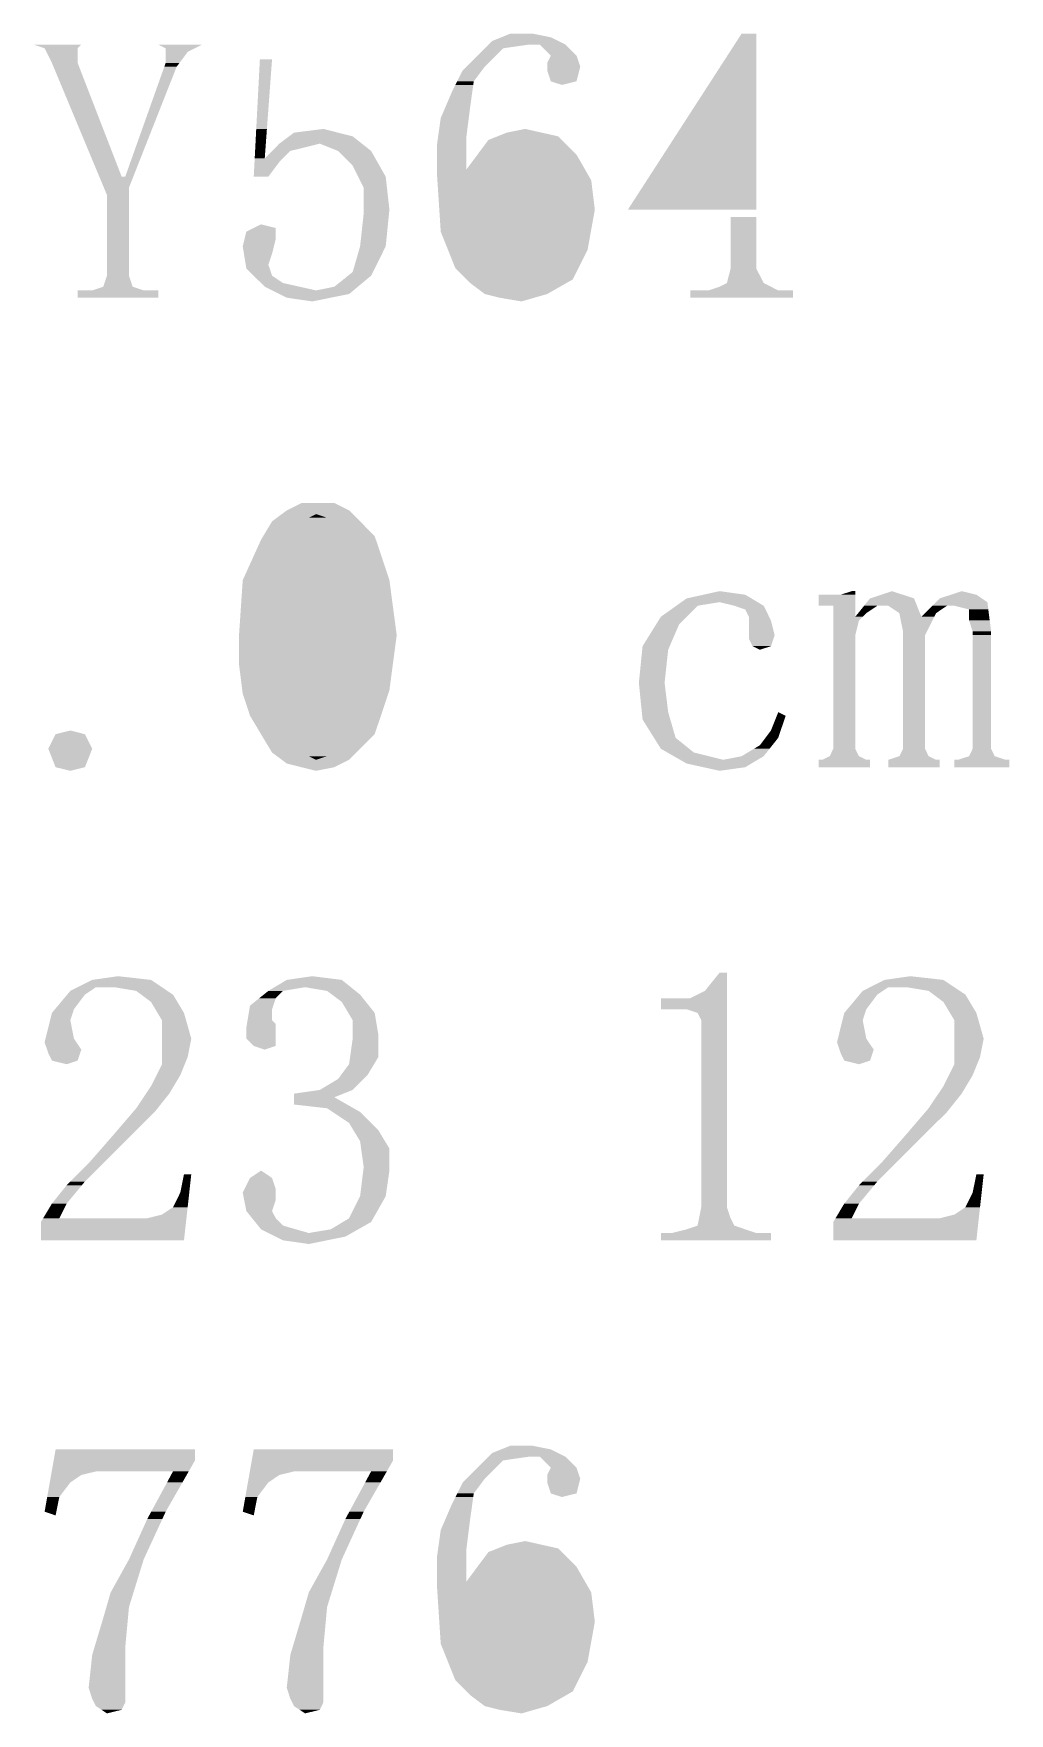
# Model space of a CAD drawing. Extents: x -182 to 198, y -129 to 151.
# Drawn here: x -106.62 to -85.9, y -81.89 to -46.22 of the extents above; entities that cross this region are included whole.
import ezdxf

# ---------------------------------------------------------------- set-up
doc = ezdxf.new("R2010")
doc.units = 0
doc.layers.add('Text', color=1, linetype='CONTINUOUS')
doc.layers.add('Text_N', color=2, linetype='CONTINUOUS')

msp = doc.modelspace()

# ---------------------------------------------------------------- linework, layer by layer
at = {"layer": 'Text'}
for points in [[(-96.88068, -46.37786), (-96.68637, -46.29912), (-95.477305, -46.37786), (-95.63608, -46.29912)], [(-96.68637, -46.29912), (-96.49206, -46.22038), (-95.63608, -46.29912), (-96.0247, -46.22038)], [(-94.00032, -49.95926), (-91.58478, -46.22038), (-91.2749, -49.95926), (-91.2749, -46.22038)], [(-106.38282, -46.5328), (-106.6165, -46.45406), (-105.68178, -46.5328), (-105.60304, -46.45406)], [(-106.34472, -46.609), (-106.38282, -46.5328), (-105.68178, -46.609), (-105.68178, -46.5328)], [(-106.22788, -46.84268), (-106.34472, -46.609), (-105.68178, -46.84268), (-105.68178, -46.609)], [(-103.81234, -46.5328), (-103.96982, -46.45406), (-103.19258, -46.5328), (-103.0351, -46.45406)], [(-103.81234, -46.609), (-103.81234, -46.5328), (-103.34498, -46.609), (-103.19258, -46.5328)], [(-103.81234, -46.84268), (-103.81234, -46.609), (-103.519757, -46.84268), (-103.34498, -46.609)], [(-97.34804, -46.84268), (-97.1931, -46.68774), (-96.958887, -46.84268), (-96.802931, -46.68774)], [(-97.1931, -46.68774), (-97.03689, -46.5328), (-96.802931, -46.68774), (-96.647, -46.5328)], [(-97.03689, -46.5328), (-96.95749, -46.45406), (-96.647, -46.5328), (-96.10344, -46.45406)], [(-96.95749, -46.45406), (-96.88068, -46.37786), (-95.32366, -46.45406), (-95.477305, -46.37786)], [(-95.79102, -46.5328), (-95.86976, -46.45406), (-95.24492, -46.5328), (-95.32366, -46.45406)], [(-95.63608, -46.68774), (-95.79102, -46.5328), (-95.08998, -46.68774), (-95.24492, -46.5328)], [(-95.71228, -46.84268), (-95.63608, -46.68774), (-95.037758, -46.84268), (-95.08998, -46.68774)], [(-106.195063, -46.92142), (-106.22788, -46.84268), (-105.6513, -46.92142), (-105.68178, -46.84268)], [(-105.22138, -49.25822), (-106.195063, -46.92142), (-104.74706, -49.25822), (-105.6513, -46.92142)], [(-104.67086, -49.25822), (-103.840305, -46.92142), (-104.499969, -49.25822), (-103.57866, -46.92142)], [(-103.840305, -46.92142), (-103.81234, -46.84268), (-103.57866, -46.92142), (-103.519757, -46.84268)], [(-101.889712, -48.24476), (-101.812395, -46.76648), (-101.663119, -48.24476), (-101.55428, -46.76648)], [(-97.62236, -47.23384), (-97.50552, -47.00016), (-97.27184, -47.23384), (-97.097037, -47.00016)], [(-97.50552, -47.00016), (-97.42678, -46.92142), (-97.097037, -47.00016), (-97.03816, -46.92142)], [(-97.42678, -46.92142), (-97.34804, -46.84268), (-97.03816, -46.92142), (-96.958887, -46.84268)], [(-95.71228, -46.92142), (-95.71228, -46.84268), (-95.01124, -46.92142), (-95.037758, -46.84268)], [(-95.71228, -47.00016), (-95.71228, -46.92142), (-95.031077, -47.00016), (-95.01124, -46.92142)], [(-95.63608, -47.23384), (-95.71228, -47.00016), (-95.08998, -47.23384), (-95.031077, -47.00016)], [(-97.7392, -47.46752), (-97.66046, -47.31004), (-97.304581, -47.46752), (-97.282508, -47.31004)], [(-97.66046, -47.31004), (-97.62236, -47.23384), (-97.282508, -47.31004), (-97.27184, -47.23384)], [(-95.4024, -47.31004), (-95.63608, -47.23384), (-95.08998, -47.23384)], [(-97.97288, -48.01108), (-97.872398, -47.7774), (-97.377479, -48.01108), (-97.34804, -47.7774)], [(-97.872398, -47.7774), (-97.7392, -47.46752), (-97.34804, -47.7774), (-97.304581, -47.46752)], [(-98.005443, -48.24476), (-97.97288, -48.01108), (-97.406917, -48.24476), (-97.377479, -48.01108)], [(-101.906121, -48.55718), (-101.897993, -48.40224), (-101.686182, -48.55718), (-101.674752, -48.40224)], [(-101.897993, -48.40224), (-101.893853, -48.3235), (-101.674752, -48.40224), (-101.668936, -48.3235)], [(-101.893853, -48.3235), (-101.889712, -48.24476), (-101.668936, -48.3235), (-101.663119, -48.24476)], [(-101.39934, -48.55718), (-101.192178, -48.40224), (-99.64674, -48.55718), (-99.84232, -48.40224)], [(-101.192178, -48.40224), (-101.08692, -48.3235), (-99.84232, -48.40224), (-100.46462, -48.24476)], [(-98.04908, -48.55718), (-98.038082, -48.47844), (-97.42678, -48.55718), (-97.42678, -48.47844)], [(-98.038082, -48.47844), (-98.027439, -48.40224), (-97.42678, -48.47844), (-97.42678, -48.40224)], [(-98.027439, -48.40224), (-98.016441, -48.3235), (-97.42678, -48.40224), (-97.416849, -48.3235)], [(-98.016441, -48.3235), (-98.005443, -48.24476), (-97.416849, -48.3235), (-97.406917, -48.24476)], [(-97.018297, -48.55718), (-96.95942, -48.47844), (-95.32366, -48.55718), (-95.4024, -48.47844)], [(-96.95942, -48.47844), (-96.768285, -48.40224), (-95.4024, -48.47844), (-95.4786, -48.40224)], [(-96.768285, -48.40224), (-96.5708, -48.3235), (-95.4786, -48.40224), (-96.17964, -48.24476)], [(-101.922504, -48.8696), (-101.914249, -48.71212), (-101.70922, -48.8696), (-101.697612, -48.71212)], [(-101.914249, -48.71212), (-101.906121, -48.55718), (-101.697612, -48.71212), (-101.686182, -48.55718)], [(-101.70922, -48.8696), (-101.55301, -48.71212), (-101.32314, -48.8696), (-101.16566, -48.71212)], [(-101.55301, -48.71212), (-101.39934, -48.55718), (-101.16566, -48.71212), (-100.54082, -48.55718)], [(-100.1522, -48.71212), (-100.54082, -48.55718), (-99.45116, -48.71212), (-99.64674, -48.55718)], [(-99.995965, -48.8696), (-100.1522, -48.71212), (-99.361777, -48.8696), (-99.45116, -48.71212)], [(-98.04908, -48.79086), (-98.04908, -48.55718), (-97.42678, -48.79086), (-97.42678, -48.55718)], [(-98.04908, -49.10328), (-98.04908, -48.79086), (-97.42678, -49.10328), (-97.42678, -48.79086)], [(-97.42678, -49.10328), (-97.1931, -48.79086), (-94.911215, -49.10328), (-95.08998, -48.79086)], [(-97.1931, -48.79086), (-97.018297, -48.55718), (-95.08998, -48.79086), (-95.32366, -48.55718)], [(-101.9429, -49.25822), (-101.930657, -49.02454), (-101.63302, -49.25822), (-101.458217, -49.02454)], [(-101.930657, -49.02454), (-101.926517, -48.9458), (-101.458217, -49.02454), (-101.39934, -48.9458)], [(-101.926517, -48.9458), (-101.922504, -48.8696), (-101.39934, -48.9458), (-101.32314, -48.8696)], [(-99.9204, -48.9458), (-99.995965, -48.8696), (-99.318547, -48.9458), (-99.361777, -48.8696)], [(-99.84232, -49.02454), (-99.9204, -48.9458), (-99.273868, -49.02454), (-99.318547, -48.9458)], [(-99.72548, -49.25822), (-99.84232, -49.02454), (-99.14128, -49.25822), (-99.273868, -49.02454)], [(-98.04908, -49.25822), (-98.04908, -49.10328), (-94.822594, -49.25822), (-94.911215, -49.10328)], [(-105.124021, -49.4919), (-105.22138, -49.25822), (-104.59212, -49.4919), (-104.499969, -49.25822)], [(-105.05948, -49.64684), (-105.124021, -49.4919), (-104.59212, -49.64684), (-104.59212, -49.4919)], [(-99.60864, -49.4919), (-99.72548, -49.25822), (-99.115016, -49.4919), (-99.14128, -49.25822)], [(-99.60864, -49.95926), (-99.60864, -49.4919), (-99.06254, -49.95926), (-99.115016, -49.4919)], [(-98.043924, -49.33696), (-98.04908, -49.25822), (-94.77756, -49.33696), (-94.822594, -49.25822)], [(-98.00336, -49.95926), (-98.043924, -49.33696), (-94.70136, -49.95926), (-94.77756, -49.33696)], [(-105.05948, -51.36134), (-105.05948, -49.64684), (-104.59212, -51.36134), (-104.59212, -49.64684)], [(-102.10038, -50.42662), (-101.78796, -50.27168), (-101.47554, -50.42662), (-101.47554, -50.34788)], [(-99.642295, -50.34788), (-99.634015, -50.27168), (-99.101758, -50.34788), (-99.094061, -50.27168)], [(-99.634015, -50.27168), (-99.60864, -50.038), (-99.094061, -50.27168), (-99.070465, -50.038)], [(-99.60864, -50.038), (-99.60864, -49.95926), (-99.070465, -50.038), (-99.06254, -49.95926)], [(-97.97288, -50.42662), (-98.00336, -49.95926), (-94.785942, -50.42662), (-94.70136, -49.95926)], [(-91.81846, -51.2064), (-91.81846, -50.1142), (-91.2749, -51.2064), (-91.2749, -50.1142)], [(-102.17658, -50.73904), (-102.13815, -50.58156), (-101.515215, -50.73904), (-101.47554, -50.58156)], [(-102.13815, -50.58156), (-102.10038, -50.42662), (-101.47554, -50.58156), (-101.47554, -50.42662)], [(-99.68484, -50.73904), (-99.66772, -50.58156), (-99.14128, -50.73904), (-99.125354, -50.58156)], [(-99.66772, -50.58156), (-99.650855, -50.42662), (-99.125354, -50.58156), (-99.109708, -50.42662)], [(-99.650855, -50.42662), (-99.642295, -50.34788), (-99.109708, -50.42662), (-99.101758, -50.34788)], [(-97.817178, -50.81524), (-97.97288, -50.42662), (-94.8563, -50.81524), (-94.785942, -50.42662)], [(-102.151307, -50.89398), (-102.17658, -50.73904), (-101.55428, -50.89398), (-101.515215, -50.73904)], [(-102.113207, -51.12766), (-102.151307, -50.89398), (-101.63302, -51.12766), (-101.55428, -50.89398)], [(-99.797413, -51.12766), (-99.729722, -50.89398), (-99.334777, -51.12766), (-99.21842, -50.89398)], [(-99.729722, -50.89398), (-99.68484, -50.73904), (-99.21842, -50.89398), (-99.14128, -50.73904)], [(-97.66046, -51.2064), (-97.817178, -50.81524), (-95.05188, -51.2064), (-94.8563, -50.81524)], [(-105.13822, -51.59502), (-105.05948, -51.36134), (-104.51338, -51.59502), (-104.59212, -51.36134)], [(-102.10038, -51.2064), (-102.113207, -51.12766), (-101.606477, -51.2064), (-101.63302, -51.12766)], [(-102.023672, -51.2826), (-102.10038, -51.2064), (-101.580798, -51.2826), (-101.606477, -51.2064)], [(-101.944424, -51.36134), (-102.023672, -51.2826), (-101.55428, -51.36134), (-101.580798, -51.2826)], [(-101.788468, -51.51628), (-101.944424, -51.36134), (-101.3206, -51.51628), (-101.55428, -51.36134)], [(-100.132972, -51.51628), (-99.940237, -51.36134), (-99.637469, -51.51628), (-99.45116, -51.36134)], [(-99.940237, -51.36134), (-99.84232, -51.2826), (-99.45116, -51.36134), (-99.411942, -51.2826)], [(-99.84232, -51.2826), (-99.820222, -51.2064), (-99.411942, -51.2826), (-99.373995, -51.2064)], [(-99.820222, -51.2064), (-99.797413, -51.12766), (-99.373995, -51.2064), (-99.334777, -51.12766)], [(-97.42485, -51.44008), (-97.66046, -51.2064), (-95.16872, -51.44008), (-95.05188, -51.2064)], [(-91.8972, -51.51628), (-91.81846, -51.2064), (-91.11742, -51.51628), (-91.2749, -51.2064)], [(-105.68178, -51.8287), (-105.68178, -51.67376), (-103.96982, -51.8287), (-103.96982, -51.67376)], [(-105.3719, -51.67376), (-105.13822, -51.59502), (-104.2797, -51.67376), (-104.51338, -51.59502)], [(-101.70922, -51.59502), (-101.788468, -51.51628), (-100.97008, -51.59502), (-101.3206, -51.51628)], [(-101.55174, -51.67376), (-101.70922, -51.59502), (-100.61956, -51.67376), (-100.97008, -51.59502)], [(-101.39934, -51.74996), (-101.55174, -51.67376), (-99.91852, -51.74996), (-99.826877, -51.67376)], [(-100.61956, -51.67376), (-100.23094, -51.59502), (-99.826877, -51.67376), (-99.73216, -51.59502)], [(-100.23094, -51.59502), (-100.132972, -51.51628), (-99.73216, -51.59502), (-99.637469, -51.51628)], [(-97.34804, -51.51628), (-97.42485, -51.44008), (-95.302375, -51.51628), (-95.16872, -51.44008)], [(-97.03816, -51.74996), (-97.34804, -51.51628), (-95.71228, -51.74996), (-95.302375, -51.51628)], [(-92.67698, -51.8287), (-92.67698, -51.67376), (-90.49512, -51.8287), (-90.49512, -51.67376)], [(-92.28582, -51.67376), (-92.05214, -51.59502), (-90.80754, -51.67376), (-90.96248, -51.59502)], [(-92.05214, -51.59502), (-91.8972, -51.51628), (-90.96248, -51.59502), (-91.11742, -51.51628)], [(-101.24186, -51.8287), (-101.39934, -51.74996), (-100.30841, -51.8287), (-99.91852, -51.74996)], [(-100.6983, -51.90744), (-101.24186, -51.8287), (-100.30841, -51.8287)], [(-96.72574, -51.8287), (-97.03816, -51.74996), (-95.98533, -51.8287), (-95.71228, -51.74996)], [(-96.25838, -51.90744), (-96.72574, -51.8287), (-95.98533, -51.8287)], [(-101.55428, -56.5785), (-101.24186, -56.34482), (-99.68484, -56.5785), (-99.91852, -56.34482)], [(-101.24186, -56.34482), (-100.93198, -56.18988), (-99.91852, -56.34482), (-100.23094, -56.18988)], [(-101.740919, -56.89092), (-101.55428, -56.5785), (-99.37496, -56.89092), (-99.68484, -56.5785)], [(-102.17658, -57.82564), (-101.78796, -56.96966), (-99.06254, -57.82564), (-99.34862, -56.96966)], [(-101.78796, -56.96966), (-101.740919, -56.89092), (-99.34862, -56.96966), (-99.37496, -56.89092)], [(-102.25532, -58.99404), (-102.17658, -57.82564), (-98.9076, -58.99404), (-99.06254, -57.82564)], [(-92.75318, -58.21426), (-92.05214, -58.05932), (-91.376754, -58.21426), (-91.50858, -58.13552)], [(-89.94902, -58.21426), (-89.94902, -58.13552), (-89.17178, -58.21426), (-89.17178, -58.13552)], [(-89.48166, -58.13552), (-89.24798, -58.05932), (-89.17178, -58.13552), (-89.17178, -58.05932)], [(-88.85936, -58.21426), (-88.392, -58.05932), (-87.92464, -58.21426)], [(-87.38108, -58.21426), (-86.91372, -58.05932), (-86.48446, -58.21426), (-86.6013, -58.13552)], [(-93.29928, -58.60288), (-93.081551, -58.44794), (-92.75318, -58.60288), (-92.59824, -58.44794)], [(-93.081551, -58.44794), (-92.970883, -58.3692), (-92.59824, -58.44794), (-92.5195, -58.3692)], [(-92.970883, -58.3692), (-92.863797, -58.293), (-92.5195, -58.3692), (-92.05214, -58.293)], [(-92.863797, -58.293), (-92.75318, -58.21426), (-91.244953, -58.293), (-91.376754, -58.21426)], [(-91.74226, -58.3692), (-92.05214, -58.293), (-91.11742, -58.3692), (-91.244953, -58.293)], [(-91.50858, -58.44794), (-91.74226, -58.3692), (-91.078355, -58.44794), (-91.11742, -58.3692)], [(-91.42984, -58.60288), (-91.50858, -58.44794), (-91.00152, -58.60288), (-91.078355, -58.44794)], [(-89.94902, -58.293), (-89.94902, -58.21426), (-89.17178, -58.293), (-89.17178, -58.21426)], [(-89.94902, -58.3692), (-89.94902, -58.293), (-89.17178, -58.3692), (-89.17178, -58.293)], [(-89.63914, -58.44794), (-89.63914, -58.3692), (-89.17178, -58.44794), (-89.17178, -58.3692)], [(-89.63914, -58.52668), (-89.63914, -58.44794), (-89.17178, -58.52668), (-89.17178, -58.44794)], [(-89.110515, -58.52668), (-89.047193, -58.44794), (-88.9381, -58.52668), (-88.82126, -58.44794)], [(-89.047193, -58.44794), (-88.983896, -58.3692), (-88.82126, -58.44794), (-88.70442, -58.3692)], [(-88.983896, -58.3692), (-88.922631, -58.293), (-87.862842, -58.3692), (-87.89322, -58.293)], [(-88.922631, -58.293), (-88.85936, -58.21426), (-87.89322, -58.293), (-87.92464, -58.21426)], [(-88.3539, -58.44794), (-88.47074, -58.3692), (-87.831447, -58.44794), (-87.862842, -58.3692)], [(-88.23706, -58.52668), (-88.3539, -58.44794), (-87.800078, -58.52668), (-87.831447, -58.44794)], [(-87.6935, -58.52668), (-87.61476, -58.44794), (-87.45728, -58.52668), (-87.34044, -58.44794)], [(-87.61476, -58.44794), (-87.53602, -58.3692), (-87.34044, -58.44794), (-87.2236, -58.3692)], [(-87.53602, -58.3692), (-87.45982, -58.293), (-86.357943, -58.3692), (-86.36762, -58.293)], [(-87.45982, -58.293), (-87.38108, -58.21426), (-86.36762, -58.293), (-86.48446, -58.21426)], [(-86.75624, -58.44794), (-87.06866, -58.3692), (-86.347986, -58.44794), (-86.357943, -58.3692)], [(-86.75624, -58.52668), (-86.75624, -58.44794), (-86.338029, -58.52668), (-86.347986, -58.44794)], [(-93.542536, -58.99404), (-93.397197, -58.76036), (-93.011092, -58.99404), (-92.91066, -58.76036)], [(-93.397197, -58.76036), (-93.348226, -58.68162), (-92.91066, -58.76036), (-92.83192, -58.68162)], [(-93.348226, -58.68162), (-93.29928, -58.60288), (-92.83192, -58.68162), (-92.75318, -58.60288)], [(-91.42984, -58.68162), (-91.42984, -58.60288), (-90.96248, -58.68162), (-91.00152, -58.60288)], [(-91.42984, -58.76036), (-91.42984, -58.68162), (-90.942617, -58.76036), (-90.96248, -58.68162)], [(-91.42984, -58.99404), (-91.42984, -58.76036), (-90.88374, -58.99404), (-90.942617, -58.76036)], [(-89.63914, -58.60288), (-89.63914, -58.52668), (-89.17178, -58.60288), (-89.17178, -58.52668)], [(-89.63914, -58.68162), (-89.63914, -58.60288), (-89.09304, -58.68162), (-89.0143, -58.60288)], [(-89.63914, -58.9153), (-89.63914, -58.68162), (-89.151917, -58.9153), (-89.09304, -58.68162)], [(-89.17178, -58.60288), (-89.110515, -58.52668), (-89.0143, -58.60288), (-88.9381, -58.52668)], [(-88.221617, -58.60288), (-88.23706, -58.52668), (-87.7697, -58.60288), (-87.800078, -58.52668)], [(-88.205666, -58.68162), (-88.221617, -58.60288), (-87.53475, -58.68162), (-87.49538, -58.60288)], [(-88.15832, -58.9153), (-88.205666, -58.68162), (-87.65159, -58.9153), (-87.53475, -58.68162)], [(-87.7697, -58.60288), (-87.6935, -58.52668), (-87.49538, -58.60288), (-87.45728, -58.52668)], [(-86.75624, -58.60288), (-86.75624, -58.52668), (-86.328402, -58.60288), (-86.338029, -58.52668)], [(-86.75624, -58.68162), (-86.75624, -58.60288), (-86.318446, -58.68162), (-86.328402, -58.60288)], [(-86.68004, -58.9153), (-86.75624, -58.68162), (-86.28888, -58.9153), (-86.318446, -58.68162)], [(-102.25532, -59.61634), (-102.25532, -58.99404), (-98.990099, -59.61634), (-98.9076, -58.99404)], [(-93.6879, -59.22772), (-93.589932, -59.07024), (-93.111574, -59.22772), (-93.043858, -59.07024)], [(-93.589932, -59.07024), (-93.542536, -58.99404), (-93.043858, -59.07024), (-93.011092, -58.99404)], [(-91.42984, -59.07024), (-91.42984, -58.99404), (-90.909394, -59.07024), (-90.88374, -58.99404)], [(-91.3511, -59.22772), (-91.42984, -59.07024), (-90.96248, -59.22772), (-90.909394, -59.07024)], [(-89.63914, -58.99404), (-89.63914, -58.9153), (-89.17178, -58.99404), (-89.151917, -58.9153)], [(-89.63914, -61.40704), (-89.63914, -58.99404), (-89.17178, -61.40704), (-89.17178, -58.99404)], [(-88.15832, -58.99404), (-88.15832, -58.9153), (-87.69096, -58.99404), (-87.65159, -58.9153)], [(-88.15832, -61.40704), (-88.15832, -58.99404), (-87.69096, -61.40704), (-87.69096, -58.99404)], [(-86.68004, -58.99404), (-86.68004, -58.9153), (-86.28888, -58.99404), (-86.28888, -58.9153)], [(-86.68004, -61.40704), (-86.68004, -58.99404), (-86.28888, -61.40704), (-86.28888, -58.99404)], [(-93.76664, -60.00496), (-93.695596, -59.30392), (-93.22054, -60.00496), (-93.14434, -59.30392)], [(-93.695596, -59.30392), (-93.6879, -59.22772), (-93.14434, -59.30392), (-93.111574, -59.22772)], [(-91.19616, -59.30392), (-91.3511, -59.22772), (-90.96248, -59.22772)], [(-102.186207, -60.16244), (-102.25532, -59.61634), (-99.06254, -60.16244), (-98.990099, -59.61634)], [(-102.17658, -60.23864), (-102.186207, -60.16244), (-99.087991, -60.23864), (-99.06254, -60.16244)], [(-102.02164, -60.706), (-102.17658, -60.23864), (-99.244201, -60.706), (-99.087991, -60.23864)], [(-93.703521, -60.6298), (-93.76664, -60.00496), (-93.14434, -60.6298), (-93.22054, -60.00496)], [(-93.69585, -60.706), (-93.703521, -60.6298), (-93.122242, -60.706), (-93.14434, -60.6298)], [(-90.96248, -61.01842), (-90.80754, -60.6298), (-90.755318, -61.01842), (-90.65006, -60.706)], [(-101.78796, -61.09716), (-102.02164, -60.706), (-99.37496, -61.09716), (-99.244201, -60.706)], [(-93.6879, -60.78474), (-93.69585, -60.706), (-93.099433, -60.78474), (-93.122242, -60.706)], [(-93.541926, -61.01842), (-93.6879, -60.78474), (-93.031742, -61.01842), (-93.099433, -60.78474)], [(-106.30408, -61.40704), (-106.14914, -61.09716), (-105.3719, -61.40704), (-105.52684, -61.09716)], [(-106.14914, -61.09716), (-105.83672, -61.01842), (-105.52684, -61.09716)], [(-101.55428, -61.48578), (-101.78796, -61.09716), (-99.76358, -61.48578), (-99.37496, -61.09716)], [(-93.445178, -61.17336), (-93.541926, -61.01842), (-92.98686, -61.17336), (-93.031742, -61.01842)], [(-93.346854, -61.33084), (-93.445178, -61.17336), (-92.79095, -61.33084), (-92.98686, -61.17336)], [(-93.29928, -61.40704), (-93.346854, -61.33084), (-92.696182, -61.40704), (-92.79095, -61.33084)], [(-91.322855, -61.40704), (-91.19616, -61.33084), (-90.992655, -61.40704), (-90.932279, -61.33084)], [(-91.19616, -61.33084), (-91.078355, -61.17336), (-90.932279, -61.33084), (-90.80754, -61.17336)], [(-91.078355, -61.17336), (-90.96248, -61.01842), (-90.80754, -61.17336), (-90.755318, -61.01842)], [(-106.14914, -61.7982), (-106.30408, -61.40704), (-105.52684, -61.7982), (-105.3719, -61.40704)], [(-101.347118, -61.64072), (-101.55428, -61.48578), (-99.91852, -61.64072), (-99.76358, -61.48578)], [(-101.24186, -61.71946), (-101.347118, -61.64072), (-100.07473, -61.71946), (-99.91852, -61.64072)], [(-93.161637, -61.48578), (-93.29928, -61.40704), (-92.59824, -61.48578), (-92.696182, -61.40704)], [(-93.023995, -61.56452), (-93.161637, -61.48578), (-92.281985, -61.56452), (-92.59824, -61.48578)], [(-92.890797, -61.64072), (-93.023995, -61.56452), (-91.97594, -61.64072), (-92.281985, -61.56452)], [(-92.75318, -61.71946), (-92.890797, -61.64072), (-91.376754, -61.71946), (-91.244953, -61.64072)], [(-91.97594, -61.64072), (-91.58478, -61.56452), (-91.244953, -61.64072), (-91.11742, -61.56452)], [(-91.58478, -61.56452), (-91.453818, -61.48578), (-91.11742, -61.56452), (-91.055038, -61.48578)], [(-91.453818, -61.48578), (-91.322855, -61.40704), (-91.055038, -61.48578), (-90.992655, -61.40704)], [(-89.94902, -61.7982), (-89.94902, -61.64072), (-88.85936, -61.7982), (-88.85936, -61.64072)], [(-89.87282, -61.64072), (-89.71534, -61.56452), (-88.9381, -61.64072), (-89.09304, -61.56452)], [(-89.71534, -61.56452), (-89.63914, -61.40704), (-89.09304, -61.56452), (-89.17178, -61.40704)], [(-88.47074, -61.64072), (-88.23706, -61.56452), (-87.45728, -61.64072), (-87.61476, -61.56452)], [(-88.47074, -61.7982), (-88.47074, -61.64072), (-87.38108, -61.7982), (-87.38108, -61.64072)], [(-88.23706, -61.56452), (-88.15832, -61.40704), (-87.61476, -61.56452), (-87.69096, -61.40704)], [(-87.06866, -61.7982), (-87.06866, -61.64072), (-85.90026, -61.7982), (-85.90026, -61.64072)], [(-86.98992, -61.64072), (-86.75624, -61.56452), (-85.979, -61.64072), (-86.21268, -61.56452)], [(-86.75624, -61.56452), (-86.68004, -61.40704), (-86.21268, -61.56452), (-86.28888, -61.40704)], [(-105.83672, -61.8744), (-106.14914, -61.7982), (-105.52684, -61.7982)], [(-100.93198, -61.7982), (-101.24186, -61.71946), (-100.23094, -61.7982), (-100.07473, -61.71946)], [(-100.61956, -61.8744), (-100.93198, -61.7982), (-100.23094, -61.7982)], [(-92.396894, -61.7982), (-92.75318, -61.71946), (-91.50858, -61.7982), (-91.376754, -61.71946)], [(-92.05214, -61.8744), (-92.396894, -61.7982), (-91.50858, -61.7982)], [(-105.680078, -66.46926), (-105.3719, -66.31432), (-103.89296, -66.46926), (-104.12476, -66.31432)], [(-105.3719, -66.31432), (-104.8258, -66.23558), (-104.12476, -66.31432)], [(-101.501194, -66.46926), (-101.24186, -66.31432), (-99.880725, -66.46926), (-100.07346, -66.31432)], [(-101.24186, -66.31432), (-100.6983, -66.23558), (-100.07346, -66.31432)], [(-92.36456, -66.548), (-92.05214, -66.15938), (-91.8972, -66.548), (-91.8972, -66.15938)], [(-88.857658, -66.46926), (-88.54948, -66.31432), (-87.07054, -66.46926), (-87.30234, -66.31432)], [(-88.54948, -66.31432), (-88.00338, -66.23558), (-87.30234, -66.31432)], [(-106.032275, -66.78168), (-105.902608, -66.62674), (-105.64368, -66.78168), (-105.52684, -66.62674)], [(-105.902608, -66.62674), (-105.83672, -66.548), (-105.52684, -66.62674), (-105.41, -66.548)], [(-105.83672, -66.548), (-105.680078, -66.46926), (-105.41, -66.548), (-105.29316, -66.46926)], [(-104.43718, -66.548), (-104.90454, -66.46926), (-103.77518, -66.548), (-103.89296, -66.46926)], [(-104.331897, -66.62674), (-104.43718, -66.548), (-103.6574, -66.62674), (-103.77518, -66.548)], [(-104.12476, -66.78168), (-104.331897, -66.62674), (-103.564233, -66.78168), (-103.6574, -66.62674)], [(-101.82573, -66.70294), (-101.730937, -66.62674), (-101.47554, -66.70294), (-101.39934, -66.62674)], [(-101.730937, -66.62674), (-101.63302, -66.548), (-101.39934, -66.62674), (-101.3206, -66.548)], [(-101.63302, -66.548), (-101.501194, -66.46926), (-101.3206, -66.548), (-100.85324, -66.46926)], [(-100.38588, -66.548), (-100.85324, -66.46926), (-99.782782, -66.548), (-99.880725, -66.46926)], [(-100.280597, -66.62674), (-100.38588, -66.548), (-99.68484, -66.62674), (-99.782782, -66.548)], [(-100.178718, -66.70294), (-100.280597, -66.62674), (-99.624058, -66.70294), (-99.68484, -66.62674)], [(-92.67698, -66.70294), (-92.36456, -66.548), (-91.8972, -66.70294), (-91.8972, -66.548)], [(-89.209855, -66.78168), (-89.080188, -66.62674), (-88.82126, -66.78168), (-88.70442, -66.62674)], [(-89.080188, -66.62674), (-89.0143, -66.548), (-88.70442, -66.62674), (-88.58758, -66.548)], [(-89.0143, -66.548), (-88.857658, -66.46926), (-88.58758, -66.548), (-88.47074, -66.46926)], [(-87.61476, -66.548), (-88.08212, -66.46926), (-86.95276, -66.548), (-87.07054, -66.46926)], [(-87.509477, -66.62674), (-87.61476, -66.548), (-86.83498, -66.62674), (-86.95276, -66.548)], [(-87.30234, -66.78168), (-87.509477, -66.62674), (-86.741813, -66.78168), (-86.83498, -66.62674)], [(-106.266437, -67.1703), (-106.22788, -67.01536), (-105.83672, -67.1703), (-105.786174, -67.01536)], [(-106.22788, -67.01536), (-106.161967, -66.93662), (-105.786174, -67.01536), (-105.76052, -66.93662)], [(-106.161967, -66.93662), (-106.032275, -66.78168), (-105.76052, -66.93662), (-105.64368, -66.78168)], [(-104.031567, -66.93662), (-104.12476, -66.78168), (-103.471066, -66.93662), (-103.564233, -66.78168)], [(-103.984222, -67.01536), (-104.031567, -66.93662), (-103.42372, -67.01536), (-103.471066, -66.93662)], [(-103.89108, -67.1703), (-103.984222, -67.01536), (-103.379753, -67.1703), (-103.42372, -67.01536)], [(-102.073812, -67.1703), (-102.047726, -67.01536), (-101.55428, -67.1703), (-101.55428, -67.01536)], [(-102.047726, -67.01536), (-102.034467, -66.93662), (-101.55428, -67.01536), (-101.55428, -66.93662)], [(-102.034467, -66.93662), (-102.02164, -66.86042), (-101.55428, -66.93662), (-101.528601, -66.86042)], [(-102.02164, -66.86042), (-101.923672, -66.78168), (-101.528601, -66.86042), (-101.502058, -66.78168)], [(-101.923672, -66.78168), (-101.82573, -66.70294), (-101.502058, -66.78168), (-101.47554, -66.70294)], [(-100.07346, -66.78168), (-100.178718, -66.70294), (-99.561269, -66.78168), (-99.624058, -66.70294)], [(-100.026597, -66.86042), (-100.07346, -66.78168), (-99.49848, -66.86042), (-99.561269, -66.78168)], [(-99.981283, -66.93662), (-100.026597, -66.86042), (-99.437723, -66.93662), (-99.49848, -66.86042)], [(-99.934471, -67.01536), (-99.981283, -66.93662), (-99.37496, -67.01536), (-99.437723, -66.93662)], [(-99.84232, -67.1703), (-99.934471, -67.01536), (-99.348823, -67.1703), (-99.37496, -67.01536)], [(-93.29928, -66.93662), (-93.29928, -66.70294), (-91.8972, -66.93662), (-91.8972, -66.70294)], [(-92.5195, -67.01536), (-92.75318, -66.93662), (-91.8972, -67.01536), (-91.8972, -66.93662)], [(-92.4433, -67.1703), (-92.5195, -67.01536), (-91.8972, -67.1703), (-91.8972, -67.01536)], [(-89.444017, -67.1703), (-89.40546, -67.01536), (-89.0143, -67.1703), (-88.963754, -67.01536)], [(-89.40546, -67.01536), (-89.339547, -66.93662), (-88.963754, -67.01536), (-88.9381, -66.93662)], [(-89.339547, -66.93662), (-89.209855, -66.78168), (-88.9381, -66.93662), (-88.82126, -66.78168)], [(-87.209147, -66.93662), (-87.30234, -66.78168), (-86.648646, -66.93662), (-86.741813, -66.78168)], [(-87.161802, -67.01536), (-87.209147, -66.93662), (-86.6013, -67.01536), (-86.648646, -66.93662)], [(-87.06866, -67.1703), (-87.161802, -67.01536), (-86.557333, -67.1703), (-86.6013, -67.01536)], [(-106.363846, -67.56146), (-106.266437, -67.1703), (-105.76052, -67.56146), (-105.83672, -67.1703)], [(-103.89108, -67.56146), (-103.89108, -67.1703), (-103.26878, -67.56146), (-103.379753, -67.1703)], [(-102.10038, -67.32778), (-102.087096, -67.24904), (-101.47554, -67.32778), (-101.47554, -67.24904)], [(-102.10038, -67.48272), (-102.10038, -67.32778), (-101.47554, -67.48272), (-101.47554, -67.32778)], [(-102.087096, -67.24904), (-102.073812, -67.1703), (-101.47554, -67.24904), (-101.55428, -67.1703)], [(-99.84232, -67.24904), (-99.84232, -67.1703), (-99.335565, -67.24904), (-99.348823, -67.1703)], [(-99.84232, -67.32778), (-99.84232, -67.24904), (-99.322306, -67.32778), (-99.335565, -67.24904)], [(-99.84232, -67.48272), (-99.84232, -67.32778), (-99.29622, -67.48272), (-99.322306, -67.32778)], [(-92.4433, -71.14286), (-92.4433, -67.1703), (-91.8972, -71.14286), (-91.8972, -67.1703)], [(-89.541426, -67.56146), (-89.444017, -67.1703), (-88.9381, -67.56146), (-89.0143, -67.1703)], [(-87.06866, -67.56146), (-87.06866, -67.1703), (-86.44636, -67.56146), (-86.557333, -67.1703)], [(-106.38282, -67.63766), (-106.363846, -67.56146), (-105.709161, -67.63766), (-105.76052, -67.56146)], [(-106.329734, -67.79514), (-106.38282, -67.63766), (-105.60304, -67.79514), (-105.709161, -67.63766)], [(-103.89108, -67.63766), (-103.89108, -67.56146), (-103.28369, -67.63766), (-103.26878, -67.56146)], [(-103.89108, -67.79514), (-103.89108, -67.63766), (-103.314576, -67.79514), (-103.28369, -67.63766)], [(-102.10038, -67.56146), (-102.10038, -67.48272), (-101.47554, -67.56146), (-101.47554, -67.48272)], [(-101.9429, -67.7164), (-102.10038, -67.56146), (-101.47554, -67.7164), (-101.47554, -67.56146)], [(-101.70922, -67.79514), (-101.9429, -67.7164), (-101.47554, -67.7164)], [(-99.875061, -67.79514), (-99.864012, -67.7164), (-99.29622, -67.79514), (-99.29622, -67.7164)], [(-99.864012, -67.7164), (-99.84232, -67.56146), (-99.29622, -67.7164), (-99.29622, -67.56146)], [(-99.84232, -67.56146), (-99.84232, -67.48272), (-99.29622, -67.56146), (-99.29622, -67.48272)], [(-89.5604, -67.63766), (-89.541426, -67.56146), (-88.886741, -67.63766), (-88.9381, -67.56146)], [(-89.507314, -67.79514), (-89.5604, -67.63766), (-88.78062, -67.79514), (-88.886741, -67.63766)], [(-87.06866, -67.63766), (-87.06866, -67.56146), (-86.46127, -67.63766), (-86.44636, -67.56146)], [(-87.06866, -67.79514), (-87.06866, -67.63766), (-86.492156, -67.79514), (-86.46127, -67.63766)], [(-106.30408, -67.87134), (-106.329734, -67.79514), (-105.628694, -67.87134), (-105.60304, -67.79514)], [(-106.26598, -67.95008), (-106.30408, -67.87134), (-105.655237, -67.95008), (-105.628694, -67.87134)], [(-106.22788, -68.02882), (-106.26598, -67.95008), (-105.68178, -68.02882), (-105.655237, -67.95008)], [(-105.91546, -68.10502), (-106.22788, -68.02882), (-105.68178, -68.02882)], [(-104.00792, -68.3387), (-103.89108, -68.10502), (-103.50246, -68.3387), (-103.407743, -68.10502)], [(-103.89108, -67.87134), (-103.89108, -67.79514), (-103.329537, -67.87134), (-103.314576, -67.79514)], [(-103.89108, -67.95008), (-103.89108, -67.87134), (-103.34498, -67.95008), (-103.329537, -67.87134)], [(-103.89108, -68.02882), (-103.89108, -67.95008), (-103.376857, -68.02882), (-103.34498, -67.95008)], [(-103.89108, -68.10502), (-103.89108, -68.02882), (-103.407743, -68.10502), (-103.376857, -68.02882)], [(-100.093297, -68.3387), (-99.91852, -68.10502), (-99.5299, -68.3387), (-99.389362, -68.10502)], [(-99.91852, -68.10502), (-99.896778, -67.95008), (-99.389362, -68.10502), (-99.29622, -67.95008)], [(-99.896778, -67.95008), (-99.875061, -67.79514), (-99.29622, -67.95008), (-99.29622, -67.79514)], [(-89.48166, -67.87134), (-89.507314, -67.79514), (-88.806274, -67.87134), (-88.78062, -67.79514)], [(-89.44356, -67.95008), (-89.48166, -67.87134), (-88.832817, -67.95008), (-88.806274, -67.87134)], [(-89.40546, -68.02882), (-89.44356, -67.95008), (-88.85936, -68.02882), (-88.832817, -67.95008)], [(-89.09304, -68.10502), (-89.40546, -68.02882), (-88.85936, -68.02882)], [(-87.1855, -68.3387), (-87.06866, -68.10502), (-86.68004, -68.3387), (-86.585323, -68.10502)], [(-87.06866, -67.87134), (-87.06866, -67.79514), (-86.507117, -67.87134), (-86.492156, -67.79514)], [(-87.06866, -67.95008), (-87.06866, -67.87134), (-86.52256, -67.95008), (-86.507117, -67.87134)], [(-87.06866, -68.02882), (-87.06866, -67.95008), (-86.554437, -68.02882), (-86.52256, -67.95008)], [(-87.06866, -68.10502), (-87.06866, -68.02882), (-86.585323, -68.10502), (-86.554437, -68.02882)], [(-104.12476, -68.57238), (-104.00792, -68.3387), (-103.642058, -68.57238), (-103.50246, -68.3387)], [(-100.54082, -68.65112), (-100.1522, -68.41744), (-99.84232, -68.65112), (-99.60864, -68.41744)], [(-100.1522, -68.41744), (-100.093297, -68.3387), (-99.60864, -68.41744), (-99.5299, -68.3387)], [(-87.30234, -68.57238), (-87.1855, -68.3387), (-86.819638, -68.57238), (-86.68004, -68.3387)], [(-104.43718, -69.03974), (-104.230018, -68.72986), (-103.983231, -69.03974), (-103.73614, -68.72986)], [(-104.230018, -68.72986), (-104.12476, -68.57238), (-103.73614, -68.72986), (-103.642058, -68.57238)], [(-101.08692, -68.72986), (-100.54082, -68.65112), (-100.039805, -68.72986), (-99.84232, -68.65112)], [(-101.08692, -68.80606), (-101.08692, -68.72986), (-100.23094, -68.80606), (-100.039805, -68.72986)], [(-101.08692, -68.961), (-101.08692, -68.80606), (-99.960074, -68.961), (-100.23094, -68.80606)], [(-87.61476, -69.03974), (-87.407598, -68.72986), (-87.160811, -69.03974), (-86.91372, -68.72986)], [(-87.407598, -68.72986), (-87.30234, -68.57238), (-86.91372, -68.72986), (-86.819638, -68.57238)], [(-104.90454, -69.58584), (-104.504566, -69.11848), (-104.514752, -69.58584), (-104.04602, -69.11848)], [(-104.504566, -69.11848), (-104.43718, -69.03974), (-104.04602, -69.11848), (-103.983231, -69.03974)], [(-100.38588, -69.03974), (-101.08692, -68.961), (-99.822457, -69.03974), (-99.960074, -68.961)], [(-100.268075, -69.11848), (-100.38588, -69.03974), (-99.68484, -69.11848), (-99.822457, -69.03974)], [(-99.91852, -69.35216), (-100.268075, -69.11848), (-99.45116, -69.35216), (-99.68484, -69.11848)], [(-88.08212, -69.58584), (-87.682146, -69.11848), (-87.692332, -69.58584), (-87.2236, -69.11848)], [(-87.682146, -69.11848), (-87.61476, -69.03974), (-87.2236, -69.11848), (-87.160811, -69.03974)], [(-99.825353, -69.5071), (-99.91852, -69.35216), (-99.29622, -69.5071), (-99.45116, -69.35216)], [(-99.68484, -69.74078), (-99.825353, -69.5071), (-99.155682, -69.74078), (-99.29622, -69.5071)], [(-105.243986, -69.97446), (-104.90454, -69.58584), (-104.90454, -69.97446), (-104.514752, -69.58584)], [(-99.663199, -69.89572), (-99.68484, -69.74078), (-99.06254, -69.89572), (-99.155682, -69.74078)], [(-99.60864, -70.28688), (-99.663199, -69.89572), (-99.06254, -70.28688), (-99.06254, -69.89572)], [(-88.421566, -69.97446), (-88.08212, -69.58584), (-88.08212, -69.97446), (-87.692332, -69.58584)], [(-105.68178, -70.44182), (-105.4481, -70.20814), (-105.3719, -70.44182), (-105.13822, -70.20814)], [(-105.4481, -70.20814), (-105.243986, -69.97446), (-105.13822, -70.20814), (-104.90454, -69.97446)], [(-88.85936, -70.44182), (-88.62568, -70.20814), (-88.54948, -70.44182), (-88.3158, -70.20814)], [(-88.62568, -70.20814), (-88.421566, -69.97446), (-88.3158, -70.20814), (-88.08212, -69.97446)], [(-105.91546, -70.6755), (-105.83672, -70.59676), (-105.592296, -70.6755), (-105.52684, -70.59676)], [(-105.83672, -70.59676), (-105.68178, -70.44182), (-105.52684, -70.59676), (-105.3719, -70.44182)], [(-103.50246, -70.83044), (-103.42372, -70.44182), (-103.311681, -70.83044), (-103.26878, -70.44182)], [(-102.13848, -70.75424), (-102.02164, -70.52056), (-101.47554, -70.75424), (-101.55428, -70.52056)], [(-102.02164, -70.52056), (-101.78796, -70.36308), (-101.55428, -70.52056)], [(-99.665841, -70.75424), (-99.63724, -70.52056), (-99.118928, -70.75424), (-99.085222, -70.52056)], [(-99.63724, -70.52056), (-99.617962, -70.36308), (-99.085222, -70.52056), (-99.06254, -70.36308)], [(-99.617962, -70.36308), (-99.60864, -70.28688), (-99.06254, -70.36308), (-99.06254, -70.28688)], [(-89.09304, -70.6755), (-89.0143, -70.59676), (-88.769876, -70.6755), (-88.70442, -70.59676)], [(-89.0143, -70.59676), (-88.85936, -70.44182), (-88.70442, -70.59676), (-88.54948, -70.44182)], [(-86.68004, -70.83044), (-86.6013, -70.44182), (-86.489261, -70.83044), (-86.44636, -70.44182)], [(-106.22788, -71.06412), (-106.039996, -70.83044), (-105.91546, -71.06412), (-105.72115, -70.83044)], [(-106.039996, -70.83044), (-105.91546, -70.6755), (-105.72115, -70.83044), (-105.592296, -70.6755)], [(-103.618335, -71.06412), (-103.50246, -70.83044), (-103.337512, -71.06412), (-103.311681, -70.83044)], [(-102.17658, -70.83044), (-102.13848, -70.75424), (-101.47554, -70.83044), (-101.47554, -70.75424)], [(-102.161238, -70.90918), (-102.17658, -70.83044), (-101.47554, -70.90918), (-101.47554, -70.83044)], [(-102.145897, -70.98792), (-102.161238, -70.90918), (-101.47554, -70.98792), (-101.47554, -70.90918)], [(-99.72421, -70.98792), (-99.68484, -70.90918), (-99.185933, -70.98792), (-99.14128, -70.90918)], [(-99.68484, -70.90918), (-99.675188, -70.83044), (-99.14128, -70.90918), (-99.129926, -70.83044)], [(-99.675188, -70.83044), (-99.665841, -70.75424), (-99.129926, -70.83044), (-99.118928, -70.75424)], [(-89.40546, -71.06412), (-89.217576, -70.83044), (-89.09304, -71.06412), (-88.89873, -70.83044)], [(-89.217576, -70.83044), (-89.09304, -70.6755), (-88.89873, -70.83044), (-88.769876, -70.6755)], [(-86.795915, -71.06412), (-86.68004, -70.83044), (-86.515092, -71.06412), (-86.489261, -70.83044)], [(-106.414519, -71.37654), (-106.367478, -71.2978), (-106.0704, -71.37654), (-106.031335, -71.2978)], [(-106.367478, -71.2978), (-106.274895, -71.14286), (-106.031335, -71.2978), (-105.9545, -71.14286)], [(-106.274895, -71.14286), (-106.22788, -71.06412), (-105.9545, -71.14286), (-105.91546, -71.06412)], [(-104.2035, -71.37654), (-103.89108, -71.2978), (-103.372056, -71.37654), (-103.363344, -71.2978)], [(-103.89108, -71.2978), (-103.6574, -71.14286), (-103.363344, -71.2978), (-103.346225, -71.14286)], [(-103.6574, -71.14286), (-103.618335, -71.06412), (-103.346225, -71.14286), (-103.337512, -71.06412)], [(-102.10038, -71.2216), (-102.145897, -70.98792), (-101.55428, -71.2216), (-101.47554, -70.98792)], [(-101.975793, -71.37654), (-102.10038, -71.2216), (-101.47554, -71.37654), (-101.55428, -71.2216)], [(-99.91852, -71.37654), (-99.84105, -71.2216), (-99.406456, -71.37654), (-99.318521, -71.2216)], [(-99.84105, -71.2216), (-99.72421, -70.98792), (-99.318521, -71.2216), (-99.185933, -70.98792)], [(-92.489096, -71.37654), (-92.4433, -71.14286), (-91.81846, -71.37654), (-91.8972, -71.14286)], [(-89.592099, -71.37654), (-89.545058, -71.2978), (-89.24798, -71.37654), (-89.208915, -71.2978)], [(-89.545058, -71.2978), (-89.452475, -71.14286), (-89.208915, -71.2978), (-89.13208, -71.14286)], [(-89.452475, -71.14286), (-89.40546, -71.06412), (-89.13208, -71.14286), (-89.09304, -71.06412)], [(-87.38108, -71.37654), (-87.06866, -71.2978), (-86.549636, -71.37654), (-86.540924, -71.2978)], [(-87.06866, -71.2978), (-86.83498, -71.14286), (-86.540924, -71.2978), (-86.523805, -71.14286)], [(-86.83498, -71.14286), (-86.795915, -71.06412), (-86.523805, -71.14286), (-86.515092, -71.06412)], [(-106.46156, -71.45528), (-106.414519, -71.37654), (-103.380769, -71.45528), (-103.372056, -71.37654)], [(-106.46156, -71.8439), (-106.46156, -71.45528), (-103.42372, -71.8439), (-103.380769, -71.45528)], [(-101.912496, -71.45528), (-101.975793, -71.37654), (-101.3968, -71.45528), (-101.47554, -71.37654)], [(-101.851257, -71.53148), (-101.912496, -71.45528), (-101.3206, -71.53148), (-101.3968, -71.45528)], [(-101.78796, -71.61022), (-101.851257, -71.53148), (-101.04755, -71.61022), (-101.3206, -71.53148)], [(-101.63048, -71.68896), (-101.78796, -71.61022), (-100.7745, -71.68896), (-101.04755, -71.61022)], [(-101.47808, -71.76516), (-101.63048, -71.68896), (-99.99726, -71.76516), (-99.86297, -71.68896)], [(-100.7745, -71.68896), (-100.30714, -71.61022), (-99.86297, -71.68896), (-99.724185, -71.61022)], [(-100.30714, -71.61022), (-100.176178, -71.53148), (-99.724185, -71.61022), (-99.585424, -71.53148)], [(-100.176178, -71.53148), (-100.049457, -71.45528), (-99.585424, -71.53148), (-99.45116, -71.45528)], [(-100.049457, -71.45528), (-99.91852, -71.37654), (-99.45116, -71.45528), (-99.406456, -71.37654)], [(-93.29928, -71.8439), (-93.29928, -71.68896), (-90.96248, -71.8439), (-90.96248, -71.68896)], [(-93.0656, -71.68896), (-92.75318, -71.61022), (-91.2749, -71.68896), (-91.50858, -71.61022)], [(-92.75318, -71.61022), (-92.5195, -71.53148), (-91.50858, -71.61022), (-91.74226, -71.53148)], [(-92.5195, -71.53148), (-92.489096, -71.37654), (-91.74226, -71.53148), (-91.81846, -71.37654)], [(-89.63914, -71.45528), (-89.592099, -71.37654), (-86.558349, -71.45528), (-86.549636, -71.37654)], [(-89.63914, -71.8439), (-89.63914, -71.45528), (-86.6013, -71.8439), (-86.558349, -71.45528)], [(-101.3206, -71.8439), (-101.47808, -71.76516), (-100.38588, -71.8439), (-99.99726, -71.76516)], [(-100.7745, -71.92264), (-101.3206, -71.8439), (-100.38588, -71.8439)], [(-106.19039, -76.5175), (-106.14914, -76.28382), (-103.19004, -76.5175), (-103.19004, -76.28382)], [(-101.98415, -76.5175), (-101.9429, -76.28382), (-98.9838, -76.5175), (-98.9838, -76.28382)], [(-96.88068, -76.36002), (-96.689545, -76.28382), (-95.48241, -76.36002), (-95.63608, -76.28382)], [(-96.689545, -76.28382), (-96.49206, -76.20508), (-95.63608, -76.28382), (-96.0247, -76.20508)], [(-106.231639, -76.75118), (-106.19039, -76.5175), (-103.323466, -76.75118), (-103.19004, -76.5175)], [(-102.025399, -76.75118), (-101.98415, -76.5175), (-99.11776, -76.75118), (-98.9838, -76.5175)], [(-97.34804, -76.82738), (-97.1931, -76.67244), (-96.958887, -76.82738), (-96.802931, -76.67244)], [(-97.1931, -76.67244), (-97.03816, -76.5175), (-96.802931, -76.67244), (-96.647, -76.5175)], [(-97.03816, -76.5175), (-96.95942, -76.43876), (-96.647, -76.5175), (-96.10344, -76.43876)], [(-96.95942, -76.43876), (-96.88068, -76.36002), (-95.32366, -76.43876), (-95.48241, -76.36002)], [(-95.79102, -76.5175), (-95.86976, -76.43876), (-95.24492, -76.5175), (-95.32366, -76.43876)], [(-95.63608, -76.67244), (-95.79102, -76.5175), (-95.08998, -76.67244), (-95.24492, -76.5175)], [(-95.71228, -76.82738), (-95.63608, -76.67244), (-95.037758, -76.82738), (-95.08998, -76.67244)], [(-106.327651, -77.29474), (-106.272914, -76.98486), (-106.0704, -77.29474), (-105.83672, -76.98486)], [(-106.272914, -76.98486), (-106.245101, -76.82738), (-105.83672, -76.98486), (-105.60304, -76.82738)], [(-106.245101, -76.82738), (-106.231639, -76.75118), (-105.60304, -76.82738), (-105.29316, -76.75118)], [(-103.950999, -77.29474), (-103.783613, -76.98486), (-103.633905, -77.29474), (-103.456918, -76.98486)], [(-103.783613, -76.98486), (-103.698548, -76.82738), (-103.456918, -76.98486), (-103.366976, -76.82738)], [(-103.698548, -76.82738), (-103.6574, -76.75118), (-103.366976, -76.82738), (-103.323466, -76.75118)], [(-102.121411, -77.29474), (-102.066674, -76.98486), (-101.8667, -77.29474), (-101.63302, -76.98486)], [(-102.066674, -76.98486), (-102.038861, -76.82738), (-101.63302, -76.98486), (-101.39934, -76.82738)], [(-102.038861, -76.82738), (-102.025399, -76.75118), (-101.39934, -76.82738), (-101.08692, -76.75118)], [(-99.744759, -77.29474), (-99.577373, -76.98486), (-99.429468, -77.29474), (-99.25177, -76.98486)], [(-99.577373, -76.98486), (-99.492308, -76.82738), (-99.25177, -76.98486), (-99.161473, -76.82738)], [(-99.492308, -76.82738), (-99.45116, -76.75118), (-99.161473, -76.82738), (-99.11776, -76.75118)], [(-97.62236, -77.21854), (-97.50552, -76.98486), (-97.27184, -77.21854), (-97.097037, -76.98486)], [(-97.50552, -76.98486), (-97.42678, -76.90612), (-97.097037, -76.98486), (-97.03816, -76.90612)], [(-97.42678, -76.90612), (-97.34804, -76.82738), (-97.03816, -76.90612), (-96.958887, -76.82738)], [(-95.71228, -76.90612), (-95.71228, -76.82738), (-95.01124, -76.90612), (-95.037758, -76.82738)], [(-95.71228, -76.98486), (-95.71228, -76.90612), (-95.031077, -76.98486), (-95.01124, -76.90612)], [(-95.63608, -77.21854), (-95.71228, -76.98486), (-95.08998, -77.21854), (-95.031077, -76.98486)], [(-106.38282, -77.60716), (-106.327651, -77.29474), (-106.133265, -77.60716), (-106.0704, -77.29474)], [(-104.119782, -77.60716), (-103.950999, -77.29474), (-103.81234, -77.60716), (-103.633905, -77.29474)], [(-102.17658, -77.60716), (-102.121411, -77.29474), (-101.927558, -77.60716), (-101.8667, -77.29474)], [(-99.913542, -77.60716), (-99.744759, -77.29474), (-99.60864, -77.60716), (-99.429468, -77.29474)], [(-97.7392, -77.45222), (-97.66046, -77.29474), (-97.304581, -77.45222), (-97.282508, -77.29474)], [(-97.66046, -77.29474), (-97.62236, -77.21854), (-97.282508, -77.29474), (-97.27184, -77.21854)], [(-95.4024, -77.29474), (-95.63608, -77.21854), (-95.08998, -77.21854)], [(-106.14914, -77.6859), (-106.38282, -77.60716), (-106.133265, -77.60716)], [(-104.2035, -77.7621), (-104.162327, -77.6859), (-103.88379, -77.7621), (-103.848637, -77.6859)], [(-104.162327, -77.6859), (-104.119782, -77.60716), (-103.848637, -77.6859), (-103.81234, -77.60716)], [(-101.9429, -77.6859), (-102.17658, -77.60716), (-101.927558, -77.60716)], [(-99.99726, -77.7621), (-99.956087, -77.6859), (-99.679684, -77.7621), (-99.644733, -77.6859)], [(-99.956087, -77.6859), (-99.913542, -77.60716), (-99.644733, -77.6859), (-99.60864, -77.60716)], [(-97.872398, -77.7621), (-97.7392, -77.45222), (-97.34804, -77.7621), (-97.304581, -77.45222)], [(-104.59212, -78.62062), (-104.2035, -77.7621), (-104.2797, -78.62062), (-103.88379, -77.7621)], [(-100.38588, -78.62062), (-99.99726, -77.7621), (-100.07346, -78.62062), (-99.679684, -77.7621)], [(-98.005443, -78.22946), (-97.97288, -77.99578), (-97.406917, -78.22946), (-97.377479, -77.99578)], [(-97.97288, -77.99578), (-97.872398, -77.7621), (-97.377479, -77.99578), (-97.34804, -77.7621)], [(-98.04908, -78.54188), (-98.038082, -78.46314), (-97.42678, -78.54188), (-97.42678, -78.46314)], [(-98.038082, -78.46314), (-98.027439, -78.38694), (-97.42678, -78.46314), (-97.42678, -78.38694)], [(-98.027439, -78.38694), (-98.016441, -78.3082), (-97.42678, -78.38694), (-97.416849, -78.3082)], [(-98.016441, -78.3082), (-98.005443, -78.22946), (-97.416849, -78.3082), (-97.406917, -78.22946)], [(-97.018297, -78.54188), (-96.95942, -78.46314), (-95.32366, -78.54188), (-95.4024, -78.46314)], [(-96.95942, -78.46314), (-96.768285, -78.38694), (-95.4024, -78.46314), (-95.4786, -78.38694)], [(-96.768285, -78.38694), (-96.5708, -78.3082), (-95.4786, -78.38694), (-96.17964, -78.22946)], [(-104.98074, -79.32166), (-104.59212, -78.62062), (-104.496337, -79.32166), (-104.2797, -78.62062)], [(-100.7745, -79.32166), (-100.38588, -78.62062), (-100.290097, -79.32166), (-100.07346, -78.62062)], [(-98.04908, -78.77556), (-98.04908, -78.54188), (-97.42678, -78.77556), (-97.42678, -78.54188)], [(-98.04908, -79.08798), (-98.04908, -78.77556), (-97.42678, -79.08798), (-97.42678, -78.77556)], [(-97.42678, -79.08798), (-97.1931, -78.77556), (-94.911215, -79.08798), (-95.08998, -78.77556)], [(-97.1931, -78.77556), (-97.018297, -78.54188), (-95.08998, -78.77556), (-95.32366, -78.54188)], [(-98.04908, -79.24292), (-98.04908, -79.08798), (-94.822594, -79.24292), (-94.911215, -79.08798)], [(-105.070504, -79.63154), (-104.98074, -79.32166), (-104.59212, -79.63154), (-104.496337, -79.32166)], [(-100.864264, -79.63154), (-100.7745, -79.32166), (-100.38588, -79.63154), (-100.290097, -79.32166)], [(-98.043924, -79.32166), (-98.04908, -79.24292), (-94.77756, -79.32166), (-94.822594, -79.24292)], [(-98.00336, -79.94396), (-98.043924, -79.32166), (-94.70136, -79.94396), (-94.77756, -79.32166)], [(-105.324707, -80.48752), (-105.13822, -79.86522), (-104.67086, -80.48752), (-104.613608, -79.86522)], [(-105.13822, -79.86522), (-105.070504, -79.63154), (-104.613608, -79.86522), (-104.59212, -79.63154)], [(-101.118467, -80.48752), (-100.93198, -79.86522), (-100.46462, -80.48752), (-100.407368, -79.86522)], [(-100.93198, -79.86522), (-100.864264, -79.63154), (-100.407368, -79.86522), (-100.38588, -79.63154)], [(-97.97288, -80.41132), (-98.00336, -79.94396), (-94.785942, -80.41132), (-94.70136, -79.94396)], [(-105.3719, -80.645), (-105.324707, -80.48752), (-104.67086, -80.645), (-104.67086, -80.48752)], [(-101.16566, -80.645), (-101.118467, -80.48752), (-100.46462, -80.645), (-100.46462, -80.48752)], [(-97.81667, -80.79994), (-97.97288, -80.41132), (-94.8563, -80.79994), (-94.785942, -80.41132)], [(-105.4481, -81.34604), (-105.3719, -80.645), (-104.67086, -81.34604), (-104.67086, -80.645)], [(-101.24186, -81.34604), (-101.16566, -80.645), (-100.46462, -81.34604), (-100.46462, -80.645)], [(-97.66046, -81.18856), (-97.81667, -80.79994), (-95.051397, -81.18856), (-94.8563, -80.79994)], [(-97.42678, -81.42224), (-97.66046, -81.18856), (-95.16872, -81.42224), (-95.051397, -81.18856)], [(-105.3719, -81.57972), (-105.4481, -81.34604), (-104.67086, -81.57972), (-104.67086, -81.34604)], [(-105.333165, -81.65592), (-105.3719, -81.57972), (-104.67086, -81.65592), (-104.67086, -81.57972)], [(-105.29316, -81.73466), (-105.333165, -81.65592), (-104.70896, -81.73466), (-104.67086, -81.65592)], [(-101.16566, -81.57972), (-101.24186, -81.34604), (-100.46462, -81.57972), (-100.46462, -81.34604)], [(-101.126925, -81.65592), (-101.16566, -81.57972), (-100.46462, -81.65592), (-100.46462, -81.57972)], [(-101.08692, -81.73466), (-101.126925, -81.65592), (-100.50272, -81.73466), (-100.46462, -81.65592)], [(-97.34804, -81.50098), (-97.42678, -81.42224), (-95.305702, -81.50098), (-95.16872, -81.42224)], [(-97.03816, -81.73466), (-97.34804, -81.50098), (-95.71228, -81.73466), (-95.305702, -81.50098)], [(-105.17439, -81.8134), (-105.29316, -81.73466), (-104.74706, -81.8134), (-104.70896, -81.73466)], [(-105.05948, -81.8896), (-105.17439, -81.8134), (-104.74706, -81.8134)], [(-100.96815, -81.8134), (-101.08692, -81.73466), (-100.54082, -81.8134), (-100.50272, -81.73466)], [(-100.85324, -81.8896), (-100.96815, -81.8134), (-100.54082, -81.8134)], [(-96.72574, -81.8134), (-97.03816, -81.73466), (-95.9898, -81.8134), (-95.71228, -81.73466)], [(-96.25838, -81.8896), (-96.72574, -81.8134), (-95.9898, -81.8134)]]:
    msp.add_solid(points, dxfattribs=at)
at = {"layer": 'Text_N'}
for points in [[(-93.6879, -49.95926), (-91.81846, -49.95926), (-91.81846, -47.00016)], [(-97.03562, -48.9458), (-95.55734, -48.9458), (-96.88068, -48.79086), (-95.764477, -48.79086)], [(-96.88068, -48.79086), (-95.764477, -48.79086), (-96.7232, -48.71212), (-95.86976, -48.71212)], [(-96.7232, -48.71212), (-95.86976, -48.71212), (-96.5708, -48.63592), (-96.25838, -48.63592)], [(-97.326298, -49.41316), (-95.32366, -49.41316), (-97.1931, -49.10328), (-95.4786, -49.10328)], [(-97.1931, -49.10328), (-95.4786, -49.10328), (-97.03562, -48.9458), (-95.55734, -48.9458)], [(-97.42678, -49.64684), (-95.289954, -49.64684), (-97.326298, -49.41316), (-95.32366, -49.41316)], [(-97.398103, -49.95926), (-95.24492, -49.95926), (-97.42678, -49.64684), (-95.289954, -49.64684)], [(-97.355254, -50.42662), (-95.32366, -50.42662), (-97.398103, -49.95926), (-95.24492, -49.95926)], [(-97.34804, -50.50536), (-95.32366, -50.50536), (-97.355254, -50.42662), (-95.32366, -50.42662)], [(-97.231657, -50.81524), (-95.32366, -50.81524), (-97.34804, -50.50536), (-95.32366, -50.50536)], [(-97.11436, -51.12766), (-95.4024, -51.12766), (-97.231657, -50.81524), (-95.32366, -50.81524)], [(-96.72574, -51.51628), (-95.79102, -51.51628), (-97.11436, -51.12766), (-95.4024, -51.12766)], [(-96.49206, -51.59502), (-95.86976, -51.59502), (-96.72574, -51.51628), (-95.79102, -51.51628)], [(-96.25838, -51.67376), (-95.86976, -51.59502), (-96.49206, -51.59502)], [(-101.16566, -56.81218), (-99.91852, -56.81218), (-101.00818, -56.5785), (-100.1522, -56.5785)], [(-101.00818, -56.5785), (-100.1522, -56.5785), (-100.7745, -56.5023), (-100.38588, -56.5023)], [(-100.7745, -56.5023), (-100.38588, -56.5023), (-100.61956, -56.42356)], [(-101.3206, -57.1246), (-99.84232, -57.1246), (-101.16566, -56.81218), (-99.91852, -56.81218)], [(-101.55428, -57.98058), (-99.60864, -57.98058), (-101.3206, -57.1246), (-99.84232, -57.1246)], [(-101.63302, -58.99404), (-99.5299, -58.99404), (-101.55428, -57.98058), (-99.60864, -57.98058)], [(-101.55428, -60.0837), (-99.60864, -60.0837), (-101.63302, -58.99404), (-99.5299, -58.99404)], [(-101.3206, -60.93968), (-99.84232, -60.93968), (-101.55428, -60.0837), (-99.60864, -60.0837)], [(-101.16566, -61.2521), (-99.99726, -61.2521), (-101.3206, -60.93968), (-99.84232, -60.93968)], [(-101.00818, -61.40704), (-100.1522, -61.40704), (-101.16566, -61.2521), (-99.99726, -61.2521)], [(-100.7745, -61.56452), (-100.38588, -61.56452), (-101.00818, -61.40704), (-100.1522, -61.40704)], [(-100.61956, -61.64072), (-100.38588, -61.56452), (-100.7745, -61.56452)], [(-97.03562, -78.9305), (-95.55734, -78.9305), (-96.88068, -78.77556), (-95.764477, -78.77556)], [(-96.88068, -78.77556), (-95.764477, -78.77556), (-96.7232, -78.69682), (-95.86976, -78.69682)], [(-96.7232, -78.69682), (-95.86976, -78.69682), (-96.5708, -78.62062), (-96.25838, -78.62062)], [(-97.326298, -79.39786), (-95.32366, -79.39786), (-97.1931, -79.08798), (-95.4786, -79.08798)], [(-97.1931, -79.08798), (-95.4786, -79.08798), (-97.03562, -78.9305), (-95.55734, -78.9305)], [(-97.42678, -79.63154), (-95.289954, -79.63154), (-97.326298, -79.39786), (-95.32366, -79.39786)], [(-97.398027, -79.94396), (-95.24492, -79.94396), (-97.42678, -79.63154), (-95.289954, -79.63154)], [(-97.355025, -80.41132), (-95.32366, -80.41132), (-97.398027, -79.94396), (-95.24492, -79.94396)], [(-97.34804, -80.48752), (-95.32366, -80.48752), (-97.355025, -80.41132), (-95.32366, -80.41132)], [(-97.2312, -80.79994), (-95.32366, -80.79994), (-97.34804, -80.48752), (-95.32366, -80.48752)], [(-97.11436, -81.11236), (-95.4024, -81.11236), (-97.2312, -80.79994), (-95.32366, -80.79994)], [(-96.72574, -81.50098), (-95.79102, -81.50098), (-97.11436, -81.11236), (-95.4024, -81.11236)], [(-96.488225, -81.57972), (-95.86976, -81.57972), (-96.72574, -81.50098), (-95.79102, -81.50098)], [(-96.25838, -81.65592), (-95.86976, -81.57972), (-96.488225, -81.57972)]]:
    msp.add_solid(points, dxfattribs=at)

doc.saveas('drawing.dxf')
